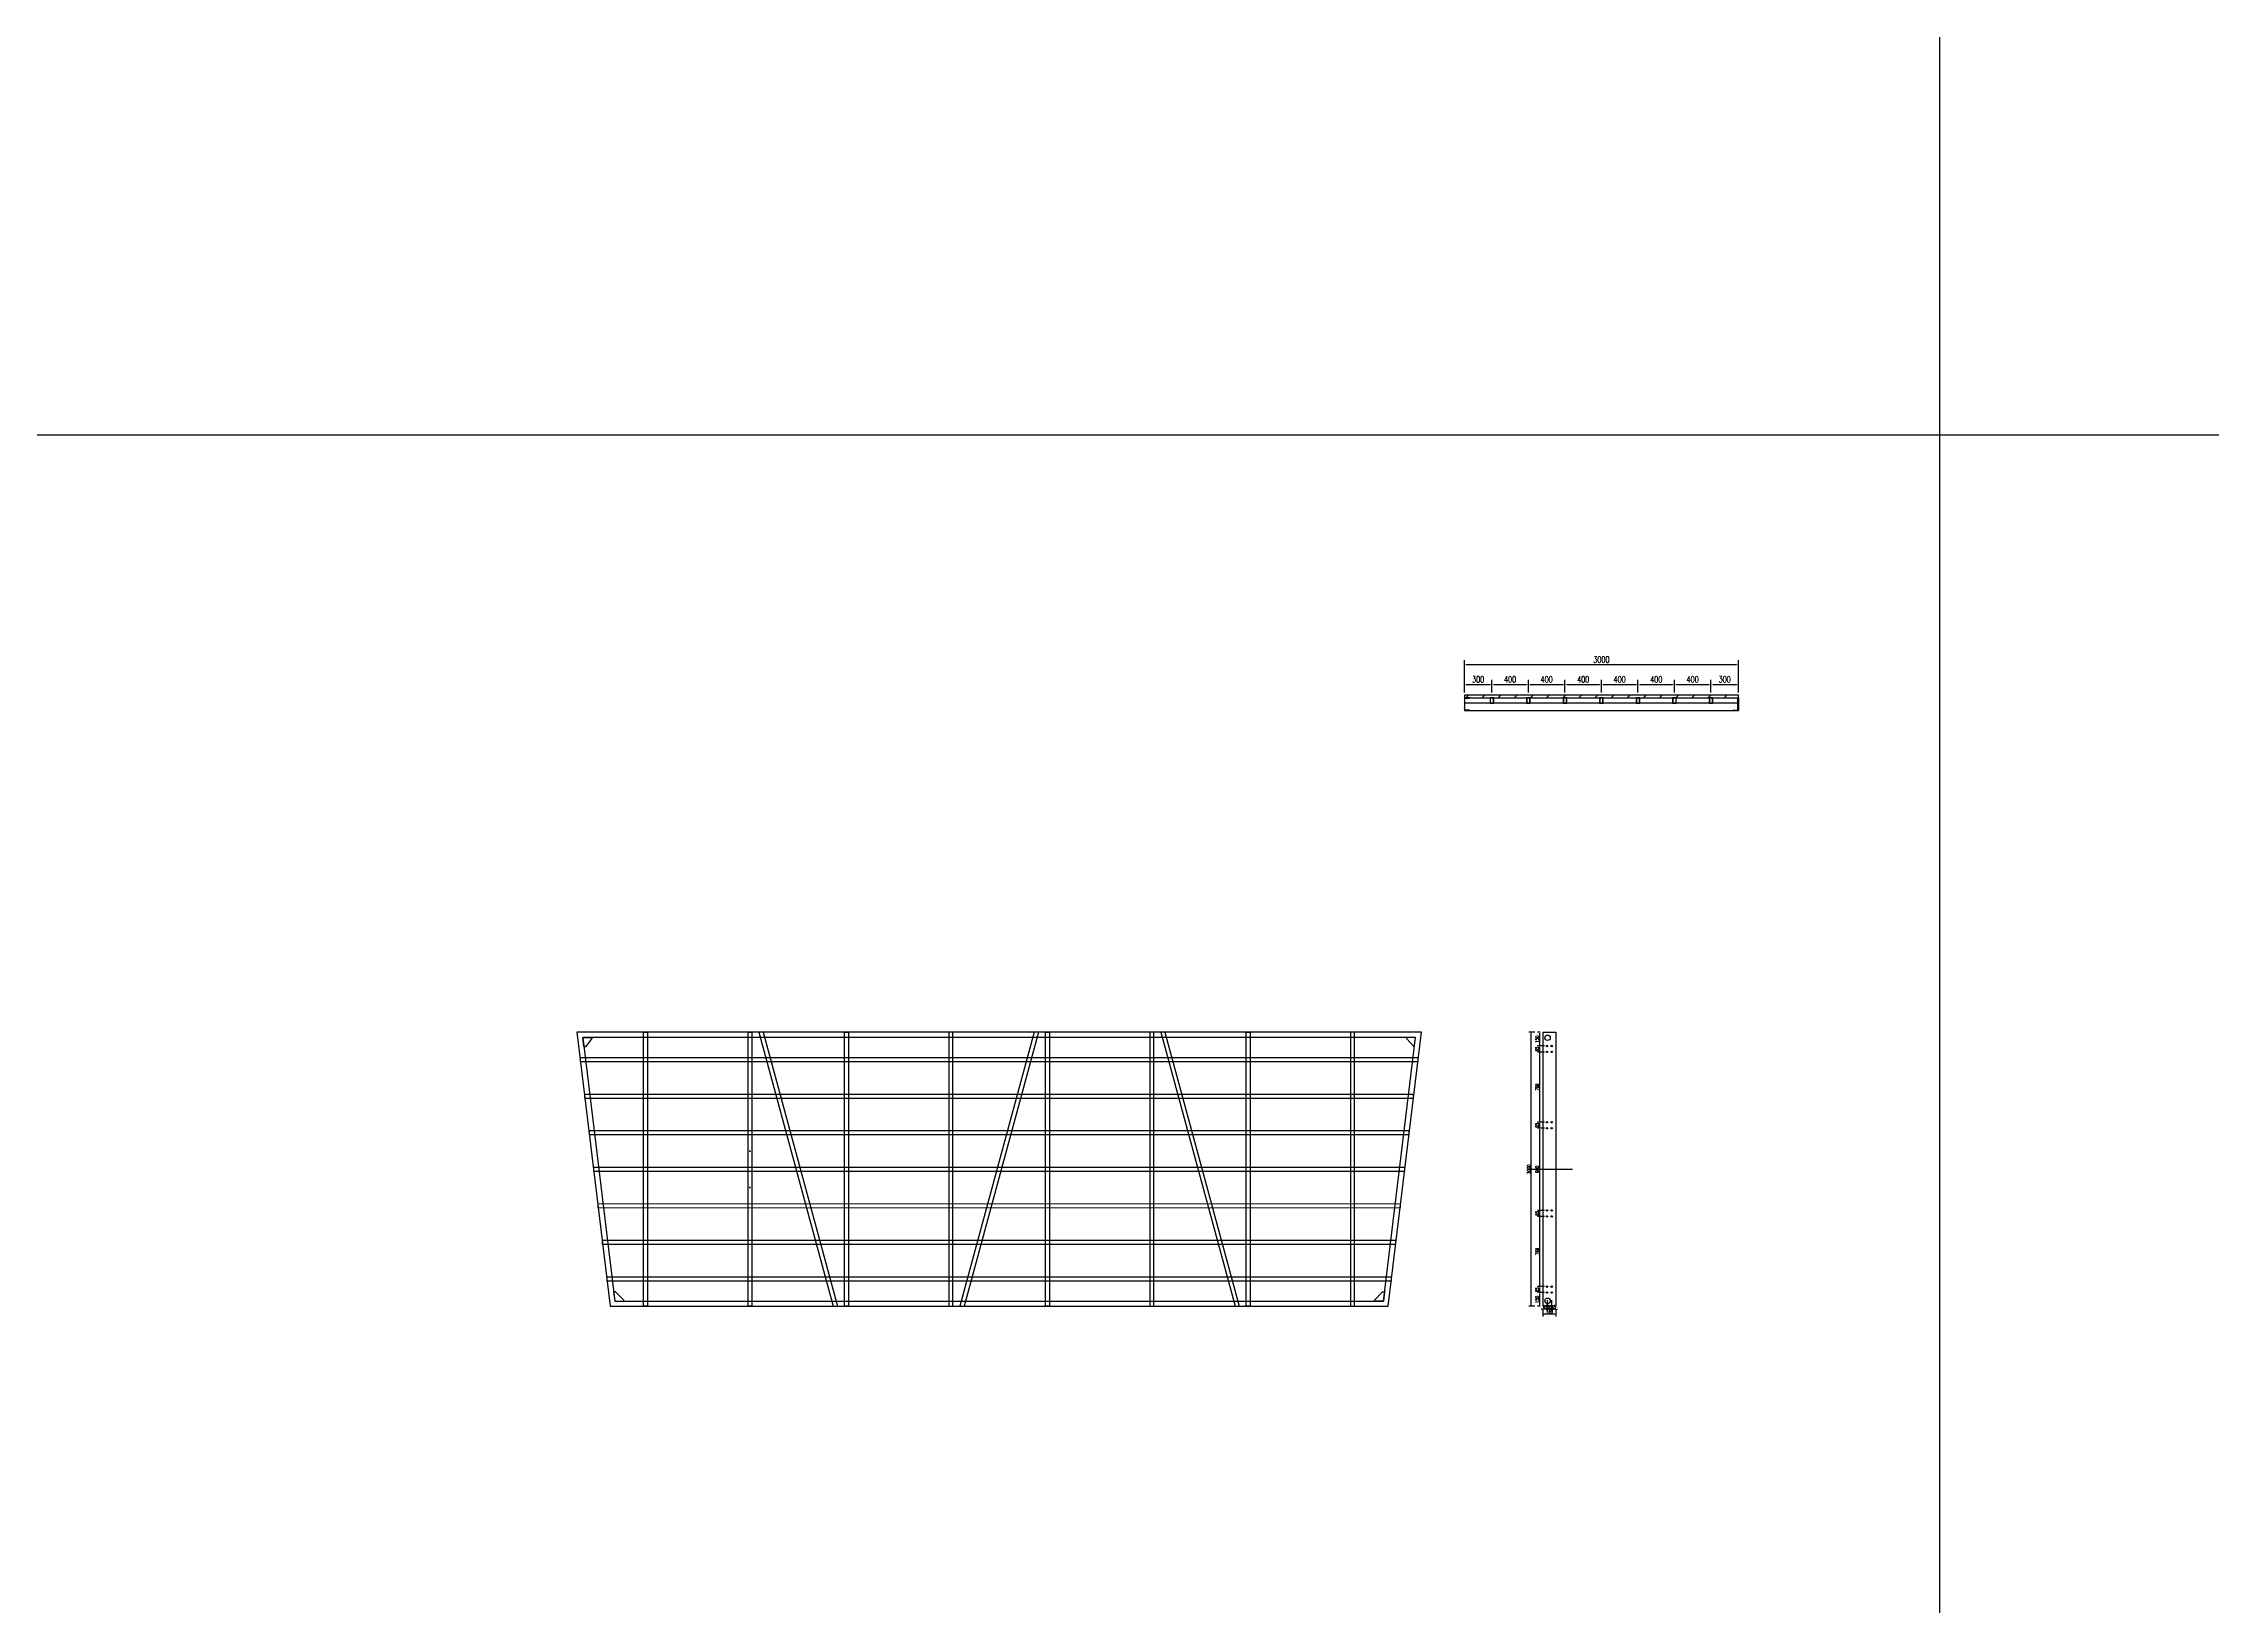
# Model space of a CAD drawing. Extents: x 1254079 to 1500931, y -102737 to 142253.
# Drawn here: x 1307200 to 1330956, y 19736 to 36851 of the extents above; entities that cross this region are included whole.
import ezdxf

# ---------------------------------------------------------------- set-up
doc = ezdxf.new("R2010")
doc.units = 0
doc.header["$LTSCALE"] = 1000
doc.header["$MEASUREMENT"] = 0
for name, color, linetype in [('14#槽钢', 3, 'Continuous'), ('PUB_DIM', 3, 'Continuous'), ('W-STEEL_FRAME钢架', 3, 'Continuous'), ('W-STEEL_KEEL钢龙骨', 5, 'Continuous'), ('W-WOOD_FLOOR木地板', 30, 'Continuous'), ('钢架', 90, 'Continuous')]:
    doc.layers.add(name, color=color, linetype=linetype)
doc.styles.add('STANDARD_T3', font='simplex.shx', dxfattribs={"width": 0.7, "bigfont": 'gbcbig.shx'})
doc.dimstyles.new('W&&10', dxfattribs={"dimtxt": 35, "dimasz": 10, "dimexe": 25, "dimexo": 30, "dimgap": 10, "dimtad": 1, "dimdec": 0, "dimzin": 0, "dimdsep": 46, "dimtxsty": 'STANDARD_T3', "dimcen": 0.09, "dimclrd": 1, "dimclre": 1, "dimclrt": 7, "dimazin": 2, "dimtfac": 1, "dimtdec": 0, "dimtix": 1, "dimtmove": 2, "dimatfit": 3, "dimfxl": 100, "dimtolj": 1, "dimtzin": 0, "dimarcsym": 0})
doc.dimstyles.new('W&&20', dxfattribs={"dimtxt": 70, "dimasz": 20, "dimexe": 50, "dimexo": 60, "dimgap": 20, "dimtad": 1, "dimdec": 0, "dimzin": 0, "dimdsep": 46, "dimtxsty": 'STANDARD_T3', "dimcen": 0.09, "dimclrd": 1, "dimclre": 1, "dimclrt": 7, "dimazin": 2, "dimtfac": 1, "dimtdec": 0, "dimtix": 1, "dimtmove": 2, "dimatfit": 3, "dimfxl": 100, "dimtolj": 1, "dimtzin": 0, "dimarcsym": 0})

# ---------------------------------------------------------------- blocks, each defined once
blk = doc.blocks.new('*U400')
at = {"layer": '14#槽钢'}
blk.add_lwpolyline([(0, 29946), (0, -29946)], dxfattribs=at)
blk = doc.blocks.new('*U401')
at = {"layer": '14#槽钢', "color": 0, "linetype": 'ByBlock', "lineweight": -2, "transparency": 16777216}
blk.add_blockref('*U400', (43523, 0), dxfattribs=at)
blk = doc.blocks.new('*D645')
at = {"layer": 'Defpoints', "color": 0, "transparency": 16777216}
for p in [(1323587, 23174), (1323668, 23174), (1323623, 23024)]:
    blk.add_point(p, dxfattribs=at)
at = {"layer": 'W-STEEL_FRAME钢架', "color": 1, "lineweight": -2, "transparency": 16777216}
for p, q in [((1323638, 23174), (1323562, 23174)), ((1323587, 23034), (1323587, 23164)), ((1323593, 23024), (1323562, 23024))]:
    blk.add_line(p, q, dxfattribs=at)
at = {"layer": 'W-STEEL_FRAME钢架', "color": 1, "transparency": 16777216}
for points in [[(1323585, 23164), (1323589, 23164), (1323587, 23174)], [(1323585, 23034), (1323589, 23034), (1323587, 23024)]]:
    blk.add_solid(points, dxfattribs=at)
at = {"layer": 'W-STEEL_FRAME钢架', "color": 7, "transparency": 16777216, "insert": (1323559, 23099), "char_height": 35, "attachment_point": 5, "rotation": 90, "style": 'STANDARD_T3'}
blk.add_mtext('\\A1;150', dxfattribs=at)
blk = doc.blocks.new('*D646')
at = {"layer": 'Defpoints', "color": 0, "transparency": 16777216}
for p in [(1323587, 23239), (1323668, 23239), (1323668, 23174)]:
    blk.add_point(p, dxfattribs=at)
at = {"layer": 'W-STEEL_FRAME钢架', "color": 1, "lineweight": -2, "transparency": 16777216}
for p, q in [((1323638, 23239), (1323562, 23239)), ((1323638, 23174), (1323562, 23174)), ((1323587, 23184), (1323587, 23229))]:
    blk.add_line(p, q, dxfattribs=at)
at = {"layer": 'W-STEEL_FRAME钢架', "color": 1, "transparency": 16777216}
for points in [[(1323585, 23229), (1323589, 23229), (1323587, 23239)], [(1323585, 23184), (1323589, 23184), (1323587, 23174)]]:
    blk.add_solid(points, dxfattribs=at)
at = {"layer": 'W-STEEL_FRAME钢架', "color": 7, "transparency": 16777216, "insert": (1323559, 23206), "char_height": 35, "attachment_point": 5, "rotation": 90, "style": 'STANDARD_T3'}
blk.add_mtext('\\A1;65', dxfattribs=at)
blk = doc.blocks.new('*D647')
at = {"layer": 'Defpoints', "color": 0, "transparency": 16777216}
for p in [(1323587, 24008), (1323668, 24008), (1323668, 23239)]:
    blk.add_point(p, dxfattribs=at)
at = {"layer": 'W-STEEL_FRAME钢架', "color": 1, "lineweight": -2, "transparency": 16777216}
for p, q in [((1323638, 24008), (1323562, 24008)), ((1323587, 23249), (1323587, 23998)), ((1323638, 23239), (1323562, 23239))]:
    blk.add_line(p, q, dxfattribs=at)
at = {"layer": 'W-STEEL_FRAME钢架', "color": 1, "transparency": 16777216}
for points in [[(1323585, 23998), (1323589, 23998), (1323587, 24008)], [(1323585, 23249), (1323589, 23249), (1323587, 23239)]]:
    blk.add_solid(points, dxfattribs=at)
at = {"layer": 'W-STEEL_FRAME钢架', "color": 7, "transparency": 16777216, "insert": (1323559, 23624), "char_height": 35, "attachment_point": 5, "rotation": 90, "style": 'STANDARD_T3'}
blk.add_mtext('\\A1;769', dxfattribs=at)
blk = doc.blocks.new('*D648')
at = {"layer": 'Defpoints', "color": 0, "transparency": 16777216}
for p in [(1323587, 24074), (1323668, 24074), (1323668, 24008)]:
    blk.add_point(p, dxfattribs=at)
at = {"layer": 'W-STEEL_FRAME钢架', "color": 1, "lineweight": -2, "transparency": 16777216}
for p, q in [((1323638, 24074), (1323562, 24074)), ((1323638, 24008), (1323562, 24008)), ((1323587, 24018), (1323587, 24064))]:
    blk.add_line(p, q, dxfattribs=at)
at = {"layer": 'W-STEEL_FRAME钢架', "color": 1, "transparency": 16777216}
for points in [[(1323585, 24064), (1323589, 24064), (1323587, 24074)], [(1323585, 24018), (1323589, 24018), (1323587, 24008)]]:
    blk.add_solid(points, dxfattribs=at)
at = {"layer": 'W-STEEL_FRAME钢架', "color": 7, "transparency": 16777216, "insert": (1323559, 24041), "char_height": 35, "attachment_point": 5, "rotation": 90, "style": 'STANDARD_T3'}
blk.add_mtext('\\A1;65', dxfattribs=at)
blk = doc.blocks.new('*D649')
at = {"layer": 'Defpoints', "color": 0, "transparency": 16777216}
for p in [(1323587, 24974), (1323668, 24974), (1323668, 24074)]:
    blk.add_point(p, dxfattribs=at)
at = {"layer": 'W-STEEL_FRAME钢架', "color": 1, "lineweight": -2, "transparency": 16777216}
for p, q in [((1323638, 24974), (1323562, 24974)), ((1323587, 24084), (1323587, 24964)), ((1323638, 24074), (1323562, 24074))]:
    blk.add_line(p, q, dxfattribs=at)
at = {"layer": 'W-STEEL_FRAME钢架', "color": 1, "transparency": 16777216}
for points in [[(1323585, 24964), (1323589, 24964), (1323587, 24974)], [(1323585, 24084), (1323589, 24084), (1323587, 24074)]]:
    blk.add_solid(points, dxfattribs=at)
at = {"layer": 'W-STEEL_FRAME钢架', "color": 7, "transparency": 16777216, "insert": (1323559, 24524), "char_height": 35, "attachment_point": 5, "rotation": 90, "style": 'STANDARD_T3'}
blk.add_mtext('\\A1;900', dxfattribs=at)
blk = doc.blocks.new('*D650')
at = {"layer": 'Defpoints', "color": 0, "transparency": 16777216}
for p in [(1323587, 25874), (1323668, 25874), (1323668, 25808)]:
    blk.add_point(p, dxfattribs=at)
at = {"layer": 'W-STEEL_FRAME钢架', "color": 1, "lineweight": -2, "transparency": 16777216}
for p, q in [((1323638, 25874), (1323562, 25874)), ((1323638, 25808), (1323562, 25808)), ((1323587, 25818), (1323587, 25864))]:
    blk.add_line(p, q, dxfattribs=at)
at = {"layer": 'W-STEEL_FRAME钢架', "color": 1, "transparency": 16777216}
for points in [[(1323585, 25864), (1323589, 25864), (1323587, 25874)], [(1323585, 25818), (1323589, 25818), (1323587, 25808)]]:
    blk.add_solid(points, dxfattribs=at)
at = {"layer": 'W-STEEL_FRAME钢架', "color": 7, "transparency": 16777216, "insert": (1323559, 25841), "char_height": 35, "attachment_point": 5, "rotation": 90, "style": 'STANDARD_T3'}
blk.add_mtext('\\A1;65', dxfattribs=at)
blk = doc.blocks.new('*D651')
at = {"layer": 'Defpoints', "color": 0, "transparency": 16777216}
for p in [(1323587, 26024), (1323623, 26024), (1323668, 25874)]:
    blk.add_point(p, dxfattribs=at)
at = {"layer": 'W-STEEL_FRAME钢架', "color": 1, "lineweight": -2, "transparency": 16777216}
for p, q in [((1323593, 26024), (1323562, 26024)), ((1323587, 25884), (1323587, 26014)), ((1323638, 25874), (1323562, 25874))]:
    blk.add_line(p, q, dxfattribs=at)
at = {"layer": 'W-STEEL_FRAME钢架', "color": 1, "transparency": 16777216}
for points in [[(1323585, 26014), (1323589, 26014), (1323587, 26024)], [(1323585, 25884), (1323589, 25884), (1323587, 25874)]]:
    blk.add_solid(points, dxfattribs=at)
at = {"layer": 'W-STEEL_FRAME钢架', "color": 7, "transparency": 16777216, "insert": (1323559, 25949), "char_height": 35, "attachment_point": 5, "rotation": 90, "style": 'STANDARD_T3'}
blk.add_mtext('\\A1;150', dxfattribs=at)
blk = doc.blocks.new('*D652')
at = {"layer": 'Defpoints', "color": 0, "transparency": 16777216}
for p in [(1323623, 23024), (1323623, 22938), (1323763, 23024)]:
    blk.add_point(p, dxfattribs=at)
at = {"layer": 'W-STEEL_FRAME钢架', "color": 1, "lineweight": -2, "transparency": 16777216}
for p, q in [((1323623, 22994), (1323623, 22913)), ((1323753, 22938), (1323633, 22938)), ((1323763, 22994), (1323763, 22913))]:
    blk.add_line(p, q, dxfattribs=at)
at = {"layer": 'W-STEEL_FRAME钢架', "color": 1, "transparency": 16777216}
for points in [[(1323633, 22940), (1323633, 22936), (1323623, 22938)], [(1323753, 22940), (1323753, 22936), (1323763, 22938)]]:
    blk.add_solid(points, dxfattribs=at)
at = {"layer": 'W-STEEL_FRAME钢架', "color": 7, "transparency": 16777216, "insert": (1323693, 22966), "char_height": 35, "attachment_point": 5, "style": 'STANDARD_T3'}
blk.add_mtext('\\A1;140', dxfattribs=at)
blk = doc.blocks.new('*D653')
at = {"layer": 'Defpoints', "color": 0, "transparency": 16777216}
for p in [(1323718, 23174), (1323718, 22991), (1323763, 23024)]:
    blk.add_point(p, dxfattribs=at)
at = {"layer": 'W-STEEL_FRAME钢架', "color": 1, "lineweight": -2, "transparency": 16777216}
for p, q in [((1323718, 23091), (1323718, 22966)), ((1323708, 22991), (1323698, 22991)), ((1323763, 22991), (1323718, 22991)), ((1323763, 22994), (1323763, 22966)), ((1323773, 22991), (1323783, 22991))]:
    blk.add_line(p, q, dxfattribs=at)
at = {"layer": 'W-STEEL_FRAME钢架', "color": 1, "transparency": 16777216}
for points in [[(1323708, 22993), (1323708, 22989), (1323718, 22991)], [(1323773, 22993), (1323773, 22989), (1323763, 22991)]]:
    blk.add_solid(points, dxfattribs=at)
at = {"layer": 'W-STEEL_FRAME钢架', "color": 7, "transparency": 16777216, "insert": (1323741, 23018), "char_height": 35, "attachment_point": 5, "style": 'STANDARD_T3'}
blk.add_mtext('\\A1;45', dxfattribs=at)
blk = doc.blocks.new('*D654')
at = {"layer": 'Defpoints', "color": 0, "transparency": 16777216}
for p in [(1323668, 23174), (1323718, 23174), (1323668, 22991)]:
    blk.add_point(p, dxfattribs=at)
at = {"layer": 'W-STEEL_FRAME钢架', "color": 1, "lineweight": -2, "transparency": 16777216}
for p, q in [((1323668, 23091), (1323668, 22966)), ((1323718, 23091), (1323718, 22966)), ((1323658, 22991), (1323648, 22991)), ((1323718, 22991), (1323668, 22991)), ((1323728, 22991), (1323738, 22991))]:
    blk.add_line(p, q, dxfattribs=at)
at = {"layer": 'W-STEEL_FRAME钢架', "color": 1, "transparency": 16777216}
for points in [[(1323658, 22993), (1323658, 22989), (1323668, 22991)], [(1323728, 22993), (1323728, 22989), (1323718, 22991)]]:
    blk.add_solid(points, dxfattribs=at)
at = {"layer": 'W-STEEL_FRAME钢架', "color": 7, "transparency": 16777216, "insert": (1323693, 23018), "char_height": 35, "attachment_point": 5, "style": 'STANDARD_T3'}
blk.add_mtext('\\A1;50', dxfattribs=at)
blk = doc.blocks.new('*D555')
at = {"layer": 'Defpoints', "color": 0, "transparency": 16777216}
for p in [(1323668, 23174), (1323623, 23024), (1323623, 22991)]:
    blk.add_point(p, dxfattribs=at)
at = {"layer": 'W-STEEL_FRAME钢架', "color": 1, "lineweight": -2, "transparency": 16777216}
for p, q in [((1323668, 23091), (1323668, 22966)), ((1323613, 22991), (1323603, 22991)), ((1323623, 22994), (1323623, 22966)), ((1323668, 22991), (1323623, 22991)), ((1323678, 22991), (1323688, 22991))]:
    blk.add_line(p, q, dxfattribs=at)
at = {"layer": 'W-STEEL_FRAME钢架', "color": 1, "transparency": 16777216}
for points in [[(1323613, 22993), (1323613, 22989), (1323623, 22991)], [(1323678, 22993), (1323678, 22989), (1323668, 22991)]]:
    blk.add_solid(points, dxfattribs=at)
at = {"layer": 'W-STEEL_FRAME钢架', "color": 7, "transparency": 16777216, "insert": (1323646, 23018), "char_height": 35, "attachment_point": 5, "style": 'STANDARD_T3'}
blk.add_mtext('\\A1;45', dxfattribs=at)
blk = doc.blocks.new('*D556')
at = {"layer": 'Defpoints', "color": 0, "transparency": 16777216}
for p in [(1323494, 26024), (1323562, 26024), (1323562, 23024)]:
    blk.add_point(p, dxfattribs=at)
at = {"layer": 'W-STEEL_FRAME钢架', "color": 1, "lineweight": -2, "transparency": 16777216}
for p, q in [((1323532, 26024), (1323469, 26024)), ((1323494, 23034), (1323494, 26014)), ((1323532, 23024), (1323469, 23024))]:
    blk.add_line(p, q, dxfattribs=at)
at = {"layer": 'W-STEEL_FRAME钢架', "color": 1, "transparency": 16777216}
for points in [[(1323492, 26014), (1323496, 26014), (1323494, 26024)], [(1323492, 23034), (1323496, 23034), (1323494, 23024)]]:
    blk.add_solid(points, dxfattribs=at)
at = {"layer": 'W-STEEL_FRAME钢架', "color": 7, "transparency": 16777216, "insert": (1323467, 24524), "char_height": 35, "attachment_point": 5, "rotation": 90, "style": 'STANDARD_T3'}
blk.add_mtext('\\A1;3000', dxfattribs=at)
blk = doc.blocks.new('*D655')
at = {"layer": 'Defpoints', "color": 0, "transparency": 16777216}
for p in [(1323587, 25039), (1323668, 25039), (1323668, 24974)]:
    blk.add_point(p, dxfattribs=at)
at = {"layer": 'W-STEEL_FRAME钢架', "color": 1, "lineweight": -2, "transparency": 16777216}
for p, q in [((1323638, 25039), (1323562, 25039)), ((1323638, 24974), (1323562, 24974)), ((1323587, 24984), (1323587, 25029))]:
    blk.add_line(p, q, dxfattribs=at)
at = {"layer": 'W-STEEL_FRAME钢架', "color": 1, "transparency": 16777216}
for points in [[(1323585, 25029), (1323589, 25029), (1323587, 25039)], [(1323585, 24984), (1323589, 24984), (1323587, 24974)]]:
    blk.add_solid(points, dxfattribs=at)
at = {"layer": 'W-STEEL_FRAME钢架', "color": 7, "transparency": 16777216, "insert": (1323559, 25006), "char_height": 35, "attachment_point": 5, "rotation": 90, "style": 'STANDARD_T3'}
blk.add_mtext('\\A1;65', dxfattribs=at)
blk = doc.blocks.new('*D656')
at = {"layer": 'Defpoints', "color": 0, "transparency": 16777216}
for p in [(1323587, 25808), (1323623, 25808), (1323668, 25039)]:
    blk.add_point(p, dxfattribs=at)
at = {"layer": 'W-STEEL_FRAME钢架', "color": 1, "lineweight": -2, "transparency": 16777216}
for p, q in [((1323593, 25808), (1323562, 25808)), ((1323587, 25049), (1323587, 25798)), ((1323638, 25039), (1323562, 25039))]:
    blk.add_line(p, q, dxfattribs=at)
at = {"layer": 'W-STEEL_FRAME钢架', "color": 1, "transparency": 16777216}
for points in [[(1323585, 25798), (1323589, 25798), (1323587, 25808)], [(1323585, 25049), (1323589, 25049), (1323587, 25039)]]:
    blk.add_solid(points, dxfattribs=at)
at = {"layer": 'W-STEEL_FRAME钢架', "color": 7, "transparency": 16777216, "insert": (1323559, 25424), "char_height": 35, "attachment_point": 5, "rotation": 90, "style": 'STANDARD_T3'}
blk.add_mtext('\\A1;769', dxfattribs=at)
blk = doc.blocks.new('14a槽钢')
at = {"layer": '钢架'}
h = blk.add_hatch(dxfattribs=at)
h.set_pattern_fill('STEEL', color=4, scale=10)
h.set_pattern_definition([(50.389312, (-1352470.2, 1293523.579), (-9.2899201, 11.2253202), []), (50.389312, (-1352470.2, 1293531.516), (-9.2899201, 11.2253202), [])])
edge = h.paths.add_edge_path()
edge.add_ellipse((-1332250, 1115678), major_axis=(-3.26, 5.03), ratio=0.900468, start_angle=55.3931, end_angle=130.6069)
edge.add_line((-1332252, 1115673), (-1332208, 1115673))
edge.add_ellipse((-1332208, 1115667), major_axis=(0, 6), ratio=0.827586, start_angle=270, end_angle=360, ccw=False)
edge.add_line((-1332203, 1115667), (-1332203, 1115551))
edge.add_ellipse((-1332208, 1115551), major_axis=(0, 6), ratio=0.827586, start_angle=180, end_angle=270, ccw=False)
edge.add_line((-1332208, 1115545), (-1332251, 1115545))
edge.add_ellipse((-1332250, 1115540), major_axis=(3.82, 3.82), ratio=1, start_angle=49.2445, end_angle=141.5341)
edge.add_line((-1332256, 1115539), (-1332198, 1115539))
edge.add_line((-1332198, 1115539), (-1332198, 1115679))
edge.add_line((-1332198, 1115679), (-1332256, 1115679))
for p, q in [((-1332256, 1115679, 0), (-1332198, 1115679, 0)), ((-1332208, 1115673, 0), (-1332251, 1115673, 0)), ((-1332246, 1115679, 0), (-1332246, 1115679, 0)), ((-1332203, 1115551, 0), (-1332203, 1115667, 0)), ((-1332198, 1115679, 0), (-1332198, 1115539, 0)), ((-1332198, 1115539, 0), (-1332256, 1115539, 0)), ((-1332251, 1115545, 0), (-1332208, 1115545, 0)), ((-1332246, 1115539, 0), (-1332246, 1115539, 0))]:
    blk.add_line(p, q, dxfattribs=at)
for centre, start_param, end_param in [((-1332251, 1115679, 0), 1.570796, 3.141593), ((-1332208, 1115667, 0), 4.712389, 6.283185), ((-1332208, 1115667, 0), 4.712389, 6.283185), ((-1332251, 1115539, 0), 0, 1.570796), ((-1332208, 1115551, 0), 3.141593, 4.712389)]:
    blk.add_ellipse(centre, major_axis=(0, 6), ratio=0.827586, start_param=start_param, end_param=end_param, dxfattribs=at)
blk = doc.blocks.new('*D436')
at = {"color": 1, "lineweight": -2, "transparency": 16777216}
for p, q in [((1322763, 29776), (1322763, 30100)), ((1322783, 30050), (1325743, 30050)), ((1325763, 29776), (1325763, 30100))]:
    blk.add_line(p, q, dxfattribs=at)
at = {"color": 1, "transparency": 16777216}
for points in [[(1322783, 30054), (1322783, 30047), (1322763, 30050)], [(1325743, 30054), (1325743, 30047), (1325763, 30050)]]:
    blk.add_solid(points, dxfattribs=at)
at = {"layer": 'Defpoints', "color": 0, "transparency": 16777216}
for p in [(1325763, 30050), (1322763, 29716), (1325763, 29716)]:
    blk.add_point(p, dxfattribs=at)
at = {"color": 7, "transparency": 16777216, "insert": (1324263, 30105), "char_height": 70, "attachment_point": 5, "style": 'STANDARD_T3'}
blk.add_mtext('\\A1;3000', dxfattribs=at)
blk = doc.blocks.new('ganglonggu')
at = {"layer": 'W-STEEL_KEEL钢龙骨'}
for points in [[(-1338169, 1115605), (-1338129, 1115605), (-1338129, 1115665), (-1338169, 1115665)], [(-1338166, 1115608), (-1338132, 1115608), (-1338132, 1115662), (-1338166, 1115662)]]:
    blk.add_lwpolyline(points, close=True, dxfattribs=at)
blk = doc.blocks.new('*U388')
blk.add_blockref('ganglonggu', (1338149, -1115635))
blk = doc.blocks.new('*U389')
at = {"layer": 'W-STEEL_KEEL钢龙骨', "color": 0, "linetype": 'ByBlock', "lineweight": -2}
for p in [(0, 0), (400, 0), (800, 0), (1200, 0), (1600, 0), (2000, 0)]:
    blk.add_blockref('*U388', p, dxfattribs=at)
at = {"layer": 'W-STEEL_KEEL钢龙骨', "color": 0, "linetype": 'ByBlock', "lineweight": -2, "transparency": 16777216}
blk.add_blockref('*U388', (2400, 0), dxfattribs=at)
blk = doc.blocks.new('*D437')
at = {"layer": 'Defpoints', "color": 0, "transparency": 16777216}
for p in [(1323063, 29833), (1322763, 29686), (1323063, 29686)]:
    blk.add_point(p, dxfattribs=at)
at = {"layer": 'PUB_DIM', "color": 1, "lineweight": -2, "transparency": 16777216}
for p, q in [((1322763, 29746), (1322763, 29883)), ((1322783, 29833), (1323043, 29833)), ((1323063, 29746), (1323063, 29883))]:
    blk.add_line(p, q, dxfattribs=at)
at = {"layer": 'PUB_DIM', "color": 1, "transparency": 16777216}
for points in [[(1322783, 29836), (1322783, 29829), (1322763, 29833)], [(1323043, 29836), (1323043, 29829), (1323063, 29833)]]:
    blk.add_solid(points, dxfattribs=at)
at = {"layer": 'PUB_DIM', "color": 7, "transparency": 16777216, "insert": (1322913, 29888), "char_height": 70, "attachment_point": 5, "style": 'STANDARD_T3'}
blk.add_mtext('\\A1;300', dxfattribs=at)
blk = doc.blocks.new('*D438')
at = {"layer": 'Defpoints', "color": 0, "transparency": 16777216}
for p in [(1323463, 29833), (1323063, 29686), (1323463, 29686)]:
    blk.add_point(p, dxfattribs=at)
at = {"layer": 'PUB_DIM', "color": 1, "lineweight": -2, "transparency": 16777216}
for p, q in [((1323063, 29746), (1323063, 29883)), ((1323083, 29833), (1323443, 29833)), ((1323463, 29746), (1323463, 29883))]:
    blk.add_line(p, q, dxfattribs=at)
at = {"layer": 'PUB_DIM', "color": 1, "transparency": 16777216}
for points in [[(1323083, 29836), (1323083, 29829), (1323063, 29833)], [(1323443, 29836), (1323443, 29829), (1323463, 29833)]]:
    blk.add_solid(points, dxfattribs=at)
at = {"layer": 'PUB_DIM', "color": 7, "transparency": 16777216, "insert": (1323263, 29888), "char_height": 70, "attachment_point": 5, "style": 'STANDARD_T3'}
blk.add_mtext('\\A1;400', dxfattribs=at)
blk = doc.blocks.new('*D439')
at = {"layer": 'Defpoints', "color": 0, "transparency": 16777216}
for p in [(1323863, 29833), (1323463, 29686), (1323863, 29683)]:
    blk.add_point(p, dxfattribs=at)
at = {"layer": 'PUB_DIM', "color": 1, "lineweight": -2, "transparency": 16777216}
for p, q in [((1323463, 29746), (1323463, 29883)), ((1323483, 29833), (1323843, 29833)), ((1323863, 29743), (1323863, 29883))]:
    blk.add_line(p, q, dxfattribs=at)
at = {"layer": 'PUB_DIM', "color": 1, "transparency": 16777216}
for points in [[(1323483, 29836), (1323483, 29829), (1323463, 29833)], [(1323843, 29836), (1323843, 29829), (1323863, 29833)]]:
    blk.add_solid(points, dxfattribs=at)
at = {"layer": 'PUB_DIM', "color": 7, "transparency": 16777216, "insert": (1323663, 29888), "char_height": 70, "attachment_point": 5, "style": 'STANDARD_T3'}
blk.add_mtext('\\A1;400', dxfattribs=at)
blk = doc.blocks.new('*D440')
at = {"layer": 'Defpoints', "color": 0, "transparency": 16777216}
for p in [(1324263, 29833), (1323863, 29683), (1324263, 29686)]:
    blk.add_point(p, dxfattribs=at)
at = {"layer": 'PUB_DIM', "color": 1, "lineweight": -2, "transparency": 16777216}
for p, q in [((1323863, 29743), (1323863, 29883)), ((1323883, 29833), (1324243, 29833)), ((1324263, 29746), (1324263, 29883))]:
    blk.add_line(p, q, dxfattribs=at)
at = {"layer": 'PUB_DIM', "color": 1, "transparency": 16777216}
for points in [[(1323883, 29836), (1323883, 29829), (1323863, 29833)], [(1324243, 29836), (1324243, 29829), (1324263, 29833)]]:
    blk.add_solid(points, dxfattribs=at)
at = {"layer": 'PUB_DIM', "color": 7, "transparency": 16777216, "insert": (1324063, 29888), "char_height": 70, "attachment_point": 5, "style": 'STANDARD_T3'}
blk.add_mtext('\\A1;400', dxfattribs=at)
blk = doc.blocks.new('*D441')
at = {"layer": 'Defpoints', "color": 0, "transparency": 16777216}
for p in [(1324663, 29833), (1324263, 29686), (1324663, 29686)]:
    blk.add_point(p, dxfattribs=at)
at = {"layer": 'PUB_DIM', "color": 1, "lineweight": -2, "transparency": 16777216}
for p, q in [((1324263, 29746), (1324263, 29883)), ((1324283, 29833), (1324643, 29833)), ((1324663, 29746), (1324663, 29883))]:
    blk.add_line(p, q, dxfattribs=at)
at = {"layer": 'PUB_DIM', "color": 1, "transparency": 16777216}
for points in [[(1324283, 29836), (1324283, 29829), (1324263, 29833)], [(1324643, 29836), (1324643, 29829), (1324663, 29833)]]:
    blk.add_solid(points, dxfattribs=at)
at = {"layer": 'PUB_DIM', "color": 7, "transparency": 16777216, "insert": (1324463, 29888), "char_height": 70, "attachment_point": 5, "style": 'STANDARD_T3'}
blk.add_mtext('\\A1;400', dxfattribs=at)
blk = doc.blocks.new('*D442')
at = {"layer": 'Defpoints', "color": 0, "transparency": 16777216}
for p in [(1325063, 29833), (1324663, 29686), (1325063, 29686)]:
    blk.add_point(p, dxfattribs=at)
at = {"layer": 'PUB_DIM', "color": 1, "lineweight": -2, "transparency": 16777216}
for p, q in [((1324663, 29746), (1324663, 29883)), ((1324683, 29833), (1325043, 29833)), ((1325063, 29746), (1325063, 29883))]:
    blk.add_line(p, q, dxfattribs=at)
at = {"layer": 'PUB_DIM', "color": 1, "transparency": 16777216}
for points in [[(1324683, 29836), (1324683, 29829), (1324663, 29833)], [(1325043, 29836), (1325043, 29829), (1325063, 29833)]]:
    blk.add_solid(points, dxfattribs=at)
at = {"layer": 'PUB_DIM', "color": 7, "transparency": 16777216, "insert": (1324863, 29888), "char_height": 70, "attachment_point": 5, "style": 'STANDARD_T3'}
blk.add_mtext('\\A1;400', dxfattribs=at)
blk = doc.blocks.new('*D443')
at = {"layer": 'Defpoints', "color": 0, "transparency": 16777216}
for p in [(1325463, 29833), (1325063, 29686), (1325463, 29686)]:
    blk.add_point(p, dxfattribs=at)
at = {"layer": 'PUB_DIM', "color": 1, "lineweight": -2, "transparency": 16777216}
for p, q in [((1325063, 29746), (1325063, 29883)), ((1325083, 29833), (1325443, 29833)), ((1325463, 29746), (1325463, 29883))]:
    blk.add_line(p, q, dxfattribs=at)
at = {"layer": 'PUB_DIM', "color": 1, "transparency": 16777216}
for points in [[(1325083, 29836), (1325083, 29829), (1325063, 29833)], [(1325443, 29836), (1325443, 29829), (1325463, 29833)]]:
    blk.add_solid(points, dxfattribs=at)
at = {"layer": 'PUB_DIM', "color": 7, "transparency": 16777216, "insert": (1325263, 29888), "char_height": 70, "attachment_point": 5, "style": 'STANDARD_T3'}
blk.add_mtext('\\A1;400', dxfattribs=at)
blk = doc.blocks.new('*D444')
at = {"layer": 'Defpoints', "color": 0, "transparency": 16777216}
for p in [(1325763, 29833), (1325463, 29686), (1325763, 29686)]:
    blk.add_point(p, dxfattribs=at)
at = {"layer": 'PUB_DIM', "color": 1, "lineweight": -2, "transparency": 16777216}
for p, q in [((1325463, 29746), (1325463, 29883)), ((1325483, 29833), (1325743, 29833)), ((1325763, 29746), (1325763, 29883))]:
    blk.add_line(p, q, dxfattribs=at)
at = {"layer": 'PUB_DIM', "color": 1, "transparency": 16777216}
for points in [[(1325483, 29836), (1325483, 29829), (1325463, 29833)], [(1325743, 29836), (1325743, 29829), (1325763, 29833)]]:
    blk.add_solid(points, dxfattribs=at)
at = {"layer": 'PUB_DIM', "color": 7, "transparency": 16777216, "insert": (1325613, 29888), "char_height": 70, "attachment_point": 5, "style": 'STANDARD_T3'}
blk.add_mtext('\\A1;300', dxfattribs=at)

msp = doc.modelspace()

# ---------------------------------------------------------------- hatches: boundary and pattern name
at = {"layer": 'W-WOOD_FLOOR木地板'}
h = msp.add_hatch(dxfattribs=at)
h.set_pattern_fill('木板', color=256, scale=100)
h.set_pattern_definition([(0, (2869119.51, -1105144.35), (0, 125), []), (45, (2869119.51, -1105144.35), (-88.388348, 88.388348), [])])
h.paths.add_polyline_path([(1325763, 29716.5), (1322763, 29716.5), (1322763, 29686.5), (1325763, 29686.5)])

# ---------------------------------------------------------------- linework, layer by layer
at = {"layer": '14#槽钢'}
msp.add_lwpolyline([(1284443.8, 32566), (1371490.4, 32566)], dxfattribs=at)
for points in [[(1322291.3, 26023.8), (1313042.2, 26023.8), (1313405.6, 23023.7), (1321928, 23023.7)], [(1322225.9, 25965.8), (1313107.7, 25965.8), (1313457, 23081.7), (1321876.6, 23081.7)]]:
    msp.add_lwpolyline(points, close=True, dxfattribs=at)
at = {"layer": 'PUB_DIM'}
for p, q in [((1314929.8, 24723.8), (1314943.8, 24723.8)), ((1314936.8, 24730.8), (1314936.8, 24716.8)), ((1314929.8, 24323.8), (1314943.8, 24323.8)), ((1314936.8, 24330.8), (1314936.8, 24316.8))]:
    msp.add_line(p, q, dxfattribs=at)
at = {"layer": 'W-STEEL_FRAME钢架'}
for p, q in [((1315036.6, 26023.8), (1315850.6, 23023.8)), ((1315083, 26023.8), (1315897, 23023.8)), ((1318050.6, 26023.8), (1317236.6, 23023.8)), ((1318097, 26023.8), (1317283, 23023.8)), ((1319436.6, 26023.8), (1320250.6, 23023.8)), ((1319483, 26023.8), (1320297, 23023.8)), ((1323494, 24523.7), (1323946.5, 24523.7))]:
    msp.add_line(p, q, dxfattribs=at)
for points in [[(1322763, 29546.5), (1325763, 29546.5), (1325763, 29626.5), (1322763, 29626.5)], [(1313773.8, 26023.8), (1313816.8, 26023.8), (1313816.8, 23023.8), (1313773.8, 23023.8)], [(1314916.8, 26023.8), (1314959.8, 26023.8), (1314959.8, 23023.8), (1314916.8, 23023.8)], [(1315973.8, 26023.8), (1316016.8, 26023.8), (1316016.8, 23023.8), (1315973.8, 23023.8)], [(1317159.8, 26023.8), (1317116.8, 26023.8), (1317116.8, 23023.8), (1317159.8, 23023.8)], [(1318173.8, 26023.8), (1318216.8, 26023.8), (1318216.8, 23023.8), (1318173.8, 23023.8)], [(1319359.8, 26023.8), (1319316.8, 26023.8), (1319316.8, 23023.8), (1319359.8, 23023.8)], [(1320373.8, 26023.8), (1320416.8, 26023.8), (1320416.8, 23023.8), (1320373.8, 23023.8)], [(1321559.8, 26023.8), (1321516.8, 26023.8), (1321516.8, 23023.8), (1321559.8, 23023.8)], [(1323623.2, 23023.7), (1323623.2, 26023.7), (1323763.2, 26023.7), (1323763.2, 23023.7)]]:
    msp.add_lwpolyline(points, close=True, dxfattribs=at)
at = {"layer": 'W-STEEL_FRAME钢架', "color": 1}
for points in [[(1313135.4, 25865.8), (1313119.8, 25865.8), (1313107.7, 25965.8), (1313207.7, 25965.8), (1313207.7, 25955.8)], [(1322211.7, 25865.8), (1322213.8, 25865.8), (1322225.9, 25965.8), (1322126.6, 25965.8), (1322126.6, 25955.8)], [(1313467, 23181.7), (1313444.9, 23181.7), (1313457, 23081.7), (1313557, 23081.7), (1313557, 23091.7)], [(1321866.6, 23181.7), (1321888.7, 23181.8), (1321876.6, 23081.7), (1321776.6, 23081.7), (1321776.6, 23091.7)]]:
    msp.add_lwpolyline(points, close=True, dxfattribs=at)
at = {"layer": 'W-STEEL_FRAME钢架'}
for centre in [(1323673.2, 25963.7), (1323673.2, 23083.7)]:
    msp.add_circle(centre, 30, dxfattribs=at)
at = {"layer": 'W-STEEL_FRAME钢架', "color": 1}
for centre in [(1323668.2, 25873.7), (1323668.2, 25808.4), (1323718.2, 25873.7), (1323718.2, 25808.4), (1323668.2, 25039), (1323668.2, 24973.7), (1323718.2, 25039), (1323718.2, 24973.7), (1323668.2, 24073.7), (1323668.2, 24008.4), (1323718.2, 24073.7), (1323718.2, 24008.4), (1323668.2, 23239), (1323668.2, 23173.7), (1323718.2, 23239), (1323718.2, 23173.7)]:
    msp.add_circle(centre, 7.5, dxfattribs=at)
at = {"layer": 'W-STEEL_KEEL钢龙骨'}
for points in [[(1313078.6, 25703.5), (1322255, 25703.5), (1322255, 25743.5), (1313078.6, 25743.5)], [(1313127.2, 25302.1), (1322206.5, 25303), (1322206.5, 25343), (1313127.2, 25342.1)], [(1313175.5, 24903.7), (1322158.1, 24904), (1322158.1, 24944), (1313175.5, 24943.7)], [(1313223.9, 24503.8), (1322109.7, 24503.7), (1322109.7, 24543.7), (1313223.9, 24543.8)], [(1313272.4, 24103.6), (1322061.3, 24104), (1322061.3, 24144), (1313272.4, 24143.6)], [(1313320.8, 23703.4), (1322012.8, 23703.7), (1322012.8, 23743.7), (1313320.8, 23743.4)], [(1313369.2, 23303.7), (1321964.3, 23303.8), (1321964.3, 23343.8), (1313369.2, 23343.7)]]:
    msp.add_lwpolyline(points, close=True, dxfattribs=at)
at = {"layer": 'W-WOOD_FLOOR木地板'}
msp.add_lwpolyline([(1322763, 29686.5), (1325763, 29686.5), (1325763, 29716.5), (1322763, 29716.5)], close=True, dxfattribs=at)

# ---------------------------------------------------------------- block references
at = {"layer": '14#槽钢'}
msp.add_blockref('*U401', (1284443.8, 32566), dxfattribs=at)
at = {"layer": 'W-STEEL_FRAME钢架', "xscale": -1}
msp.add_blockref('14a槽钢', (-9434.8, -1085992.4, 0), dxfattribs=at)
at = {"layer": 'W-STEEL_FRAME钢架'}
msp.add_blockref('14a槽钢', (2657960.8, -1085992.4, 0), dxfattribs=at)
at = {"layer": 'W-STEEL_KEEL钢龙骨'}
msp.add_blockref('*U389', (1323063, 29656.5), dxfattribs=at)

# ---------------------------------------------------------------- dimensions: what is measured, and where the dimension line sits
dim = msp.add_linear_dim(base=(1325762.8, 30050.2), p1=(1322763, 29716.5), p2=(1325762.8, 29716.5), dimstyle='W&&20')
dim.commit()
dim.dimension.update_dxf_attribs({"geometry": '*D436', "text_midpoint": (1324262.9, 30105.2)})
at = {"layer": 'PUB_DIM'}
for base, p1, p2, picture, middle in [((1323063, 29832.8), (1322763, 29686.5), (1323063, 29686.5), '*D437', (1322913, 29887.8)), ((1323463, 29832.8), (1323063, 29686.5), (1323463, 29686.5), '*D438', (1323263, 29887.8)), ((1323863, 29832.8), (1323463, 29686.5), (1323863, 29683.5), '*D439', (1323663, 29887.8)), ((1324263, 29832.8), (1323863, 29683.5), (1324263, 29686.5), '*D440', (1324063, 29887.8)), ((1324663, 29832.8), (1324263, 29686.5), (1324663, 29686.5), '*D441', (1324463, 29887.8)), ((1325063, 29832.8), (1324663, 29686.5), (1325063, 29686.5), '*D442', (1324863, 29887.8)), ((1325463, 29832.8), (1325063, 29686.5), (1325463, 29686.5), '*D443', (1325263, 29887.8)), ((1325763, 29832.8), (1325463, 29686.5), (1325763, 29686.5), '*D444', (1325613, 29887.8))]:
    dim = msp.add_linear_dim(base=base, p1=p1, p2=p2, dimstyle='W&&20', dxfattribs=at)
    dim.commit()
    dim.dimension.update_dxf_attribs({"geometry": picture, "text_midpoint": middle})
at = {"layer": 'W-STEEL_FRAME钢架'}
for base, p1, p2, angle, picture, middle in [((1323494, 26023.7), (1323561.9, 23023.7), (1323561.9, 26023.7), 90, '*D556', (1323466.5, 24523.7)), ((1323586.9, 26023.7), (1323668.2, 25873.7), (1323623.2, 26023.7), 90, '*D651', (1323559.4, 25948.7)), ((1323586.9, 25873.7), (1323668.2, 25808.4), (1323668.2, 25873.7), 90, '*D650', (1323559.4, 25841)), ((1323586.9, 25808.4), (1323668.2, 25039), (1323623.2, 25808.4), 90, '*D656', (1323559.4, 25423.7)), ((1323586.9, 25039), (1323668.2, 24973.7), (1323668.2, 25039), 90, '*D655', (1323559.4, 25006.4)), ((1323586.9, 24973.7), (1323668.2, 24073.7), (1323668.2, 24973.7), 90, '*D649', (1323559.4, 24523.7)), ((1323586.9, 24073.7), (1323668.2, 24008.4), (1323668.2, 24073.7), 90, '*D648', (1323559.4, 24041)), ((1323586.9, 24008.4), (1323668.2, 23239), (1323668.2, 24008.4), 90, '*D647', (1323559.4, 23623.7)), ((1323586.9, 23239), (1323668.2, 23173.7), (1323668.2, 23239), 90, '*D646', (1323559.4, 23206.4)), ((1323586.9, 23173.7), (1323623.2, 23023.7), (1323668.2, 23173.7), 90, '*D645', (1323559.4, 23098.7)), ((1323623.2, 22938.1), (1323763.2, 23023.7), (1323623.2, 23023.7), 180, '*D652', (1323693.2, 22965.6))]:
    dim = msp.add_linear_dim(base=base, p1=p1, p2=p2, angle=angle, dimstyle='W&&10', dxfattribs=at)
    dim.commit()
    dim.dimension.update_dxf_attribs({"geometry": picture, "text_midpoint": middle})
for base, p1, p2, picture, middle in [((1323623.2, 22991), (1323668.2, 23173.7), (1323623.2, 23023.7), '*D555', (1323645.7, 23018.5)), ((1323668.2, 22991), (1323718.2, 23173.7), (1323668.2, 23173.7), '*D654', (1323693.2, 23018.5)), ((1323718.2, 22991), (1323763.2, 23023.7), (1323718.2, 23173.7), '*D653', (1323740.7, 23018.5))]:
    dim = msp.add_linear_dim(base=base, p1=p1, p2=p2, angle=180, dimstyle='W&&10', override={"dimfxlon": 1}, dxfattribs=at)
    dim.commit()
    dim.dimension.update_dxf_attribs({"geometry": picture, "text_midpoint": middle})

doc.saveas('drawing.dxf')
